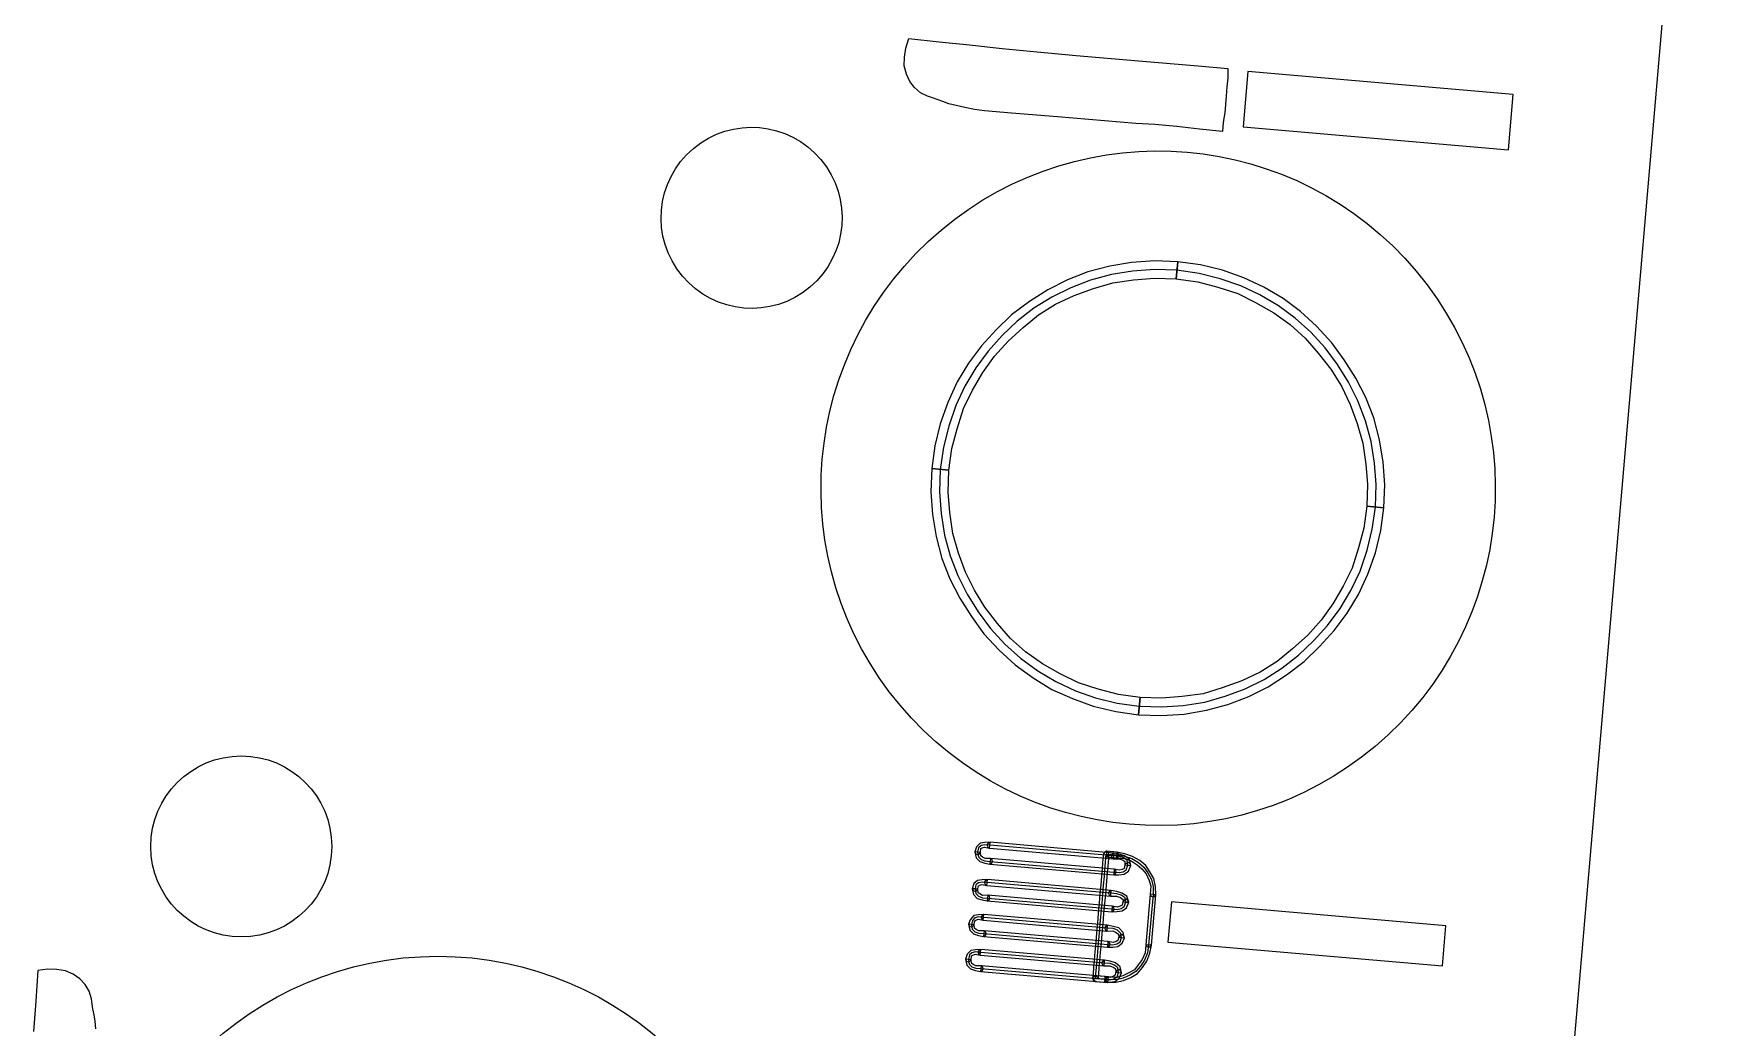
# Model space of a CAD drawing. Header units: millimetres. Extents: x 27 to 3754, y 31 to 1224.
# Drawn here: x 317.1 to 377.1, y 846.2 to 881.6 of the extents above; entities that cross this region are included whole.
import ezdxf

# ---------------------------------------------------------------- set-up
doc = ezdxf.new("R2010")
doc.units = ezdxf.units.MM
doc.layers.add('forniture', color=253, linetype='Continuous', lineweight=9)
doc.styles.add('DIM', font='Arial')

# ---------------------------------------------------------------- blocks, each defined once
blk = doc.blocks.new('b62', base_point=(157.3746, 791.9181))
at = {"layer": 'forniture'}
for p, q in [((370.487288, 828.095672), (377.067031, 904.132074)), ((348.149093, 880.71401), (348.197768, 881.038846)), ((348.197768, 881.038846), (348.309447, 881.378795)), ((348.309447, 881.378795), (349.389551, 881.264764)), ((349.389551, 881.264764), (350.469654, 881.150733)), ((350.469654, 881.150733), (351.631408, 881.029636)), ((351.631408, 881.029636), (352.874812, 880.901474)), ((348.14301, 880.406055), (348.149093, 880.71401)), ((348.220344, 880.111446), (348.14301, 880.406055)), ((352.874812, 880.901474), (354.262871, 880.781359)), ((354.262871, 880.781359), (356.487848, 880.588823)), ((356.487848, 880.588823), (358.610763, 880.405118)), ((358.610763, 880.405118), (359.67222, 880.313266)), ((348.342036, 879.854129), (348.220344, 880.111446)), ((348.508085, 879.634106), (348.342036, 879.854129)), ((359.66437, 879.984897), (359.636108, 879.658295)), ((359.67222, 880.313266), (359.66437, 879.984897)), ((360.383129, 880.210617), (360.211789, 878.230592)), ((369.834179, 879.392779), (360.383129, 880.210617)), ((348.718493, 879.451374), (348.508085, 879.634106)), ((348.975026, 879.326348), (348.718493, 879.451374)), ((349.155207, 879.269625), (348.975026, 879.326348)), ((348.975026, 879.326348), (348.975026, 879.326348)), ((349.314975, 879.214669), (349.155207, 879.269625)), ((349.513802, 879.135767), (349.314975, 879.214669)), ((349.733042, 879.055099), (349.513802, 879.135767)), ((359.607845, 879.331693), (359.58135, 879.025504)), ((359.636108, 879.658295), (359.607845, 879.331693)), ((369.662839, 877.412753), (369.834179, 879.392779)), ((369.834179, 879.392779), (369.834179, 879.392779)), ((349.994873, 878.99131), (349.733042, 879.055099)), ((350.29753, 878.923989), (349.994873, 878.99131)), ((350.641012, 878.853135), (350.29753, 878.923989)), ((351.006673, 878.800928), (350.641012, 878.853135)), ((351.966067, 878.717907), (351.006673, 878.800928)), ((353.600844, 878.597009), (351.966067, 878.717907)), ((355.27468, 878.452165), (353.600844, 878.597009)), ((359.55662, 878.739727), (359.513244, 878.476129)), ((359.58135, 879.025504), (359.55662, 878.739727)), ((356.397375, 878.355014), (355.27468, 878.452165)), ((357.072759, 878.317135), (356.397375, 878.355014)), ((357.848439, 878.250013), (357.072759, 878.317135)), ((358.663178, 878.158944), (357.848439, 878.250013)), ((359.477917, 878.067876), (358.663178, 878.158944)), ((359.493814, 878.25159), (359.477917, 878.067876)), ((359.513244, 878.476129), (359.493814, 878.25159)), ((360.211789, 878.230592), (369.662839, 877.412753)), ((355.464108, 873.273836), (354.685878, 873.073828)), ((356.23704, 873.412606), (355.464108, 873.273836)), ((357.064143, 873.464426), (356.23704, 873.412606)), ((357.05806, 873.15647), (356.271782, 873.101117)), ((357.857686, 873.128406), (357.05806, 873.15647)), ((357.884181, 873.434595), (357.064143, 873.464426)), ((357.884181, 873.434595), (357.83119, 872.822216)), ((357.83119, 872.822216), (357.884181, 873.434595)), ((358.697154, 873.323115), (357.884181, 873.434595)), ((357.884181, 873.434595), (357.884181, 873.434595)), ((359.482649, 873.13175), (358.697154, 873.323115)), ((353.961819, 872.78687), (353.252875, 872.436908)), ((354.685878, 873.073828), (353.961819, 872.78687)), ((354.783624, 872.777452), (354.081745, 872.509141)), ((355.521029, 872.980993), (354.783624, 872.777452)), ((354.88137, 872.481077), (355.57795, 872.688151)), ((356.271782, 873.101117), (355.521029, 872.980993)), ((355.57795, 872.688151), (356.306524, 872.789628)), ((356.306524, 872.789628), (357.051977, 872.848514)), ((357.051977, 872.848514), (357.83119, 872.822216)), ((357.83119, 872.822216), (357.83119, 872.822216)), ((357.83119, 872.822216), (358.603337, 872.714268)), ((358.650246, 873.018691), (357.857686, 873.128406)), ((358.603337, 872.714268), (359.307181, 872.529969)), ((359.394915, 872.830859), (358.650246, 873.018691)), ((360.134285, 872.581789), (359.394915, 872.830859)), ((360.240665, 872.8605), (359.482649, 873.13175)), ((360.805351, 872.256368), (360.134285, 872.581789)), ((360.952557, 872.531546), (360.240665, 872.8605)), ((352.599869, 872.020409), (351.961976, 871.540906)), ((353.252875, 872.436908), (352.599869, 872.020409)), ((353.394979, 872.177826), (352.764152, 871.779973)), ((354.081745, 872.509141), (353.394979, 872.177826)), ((353.537083, 871.918743), (354.20167, 872.231412)), ((354.20167, 872.231412), (354.88137, 872.481077)), ((359.307181, 872.529969), (360.027905, 872.303078)), ((360.027905, 872.303078), (360.658146, 871.981189)), ((360.658146, 871.981189), (361.305267, 871.616709)), ((361.471119, 871.869708), (360.805351, 872.256368)), ((361.63697, 872.122708), (360.952557, 872.531546)), ((362.254847, 871.657931), (361.63697, 872.122708)), ((351.961976, 871.540906), (351.422614, 871.011746)), ((352.764152, 871.779973), (352.168851, 871.31735)), ((352.375726, 871.093793), (352.928436, 871.539536)), ((352.928436, 871.539536), (353.537083, 871.918743)), ((361.305267, 871.616709), (361.885851, 871.19629)), ((362.070349, 871.42711), (361.471119, 871.869708)), ((362.623455, 870.926807), (362.070349, 871.42711)), ((362.826599, 871.135448), (362.254847, 871.657931)), ((351.422614, 871.011746), (350.900132, 870.439994)), ((351.631255, 870.808602), (351.130952, 870.255496)), ((352.168851, 871.31735), (351.631255, 870.808602)), ((351.839897, 870.605458), (352.375726, 871.093793)), ((361.885851, 871.19629), (362.420311, 870.718165)), ((363.130436, 870.368798), (362.623455, 870.926807)), ((363.372639, 870.553494), (362.826599, 871.135448)), ((350.900132, 870.439994), (350.435354, 869.822117)), ((351.130952, 870.255496), (350.688354, 869.656266)), ((351.361773, 870.070998), (351.839897, 870.605458)), ((362.420311, 870.718165), (362.888233, 870.184102)), ((362.888233, 870.184102), (363.33221, 869.61098)), ((363.572647, 869.775264), (363.130436, 870.368798)), ((363.813083, 869.939547), (363.372639, 870.553494)), ((350.435354, 869.822117), (350.028282, 869.158116)), ((350.688354, 869.656266), (350.303461, 869.010911)), ((350.941354, 869.490414), (351.361773, 870.070998)), ((363.33221, 869.61098), (363.711417, 869.002333)), ((363.9705, 869.144437), (363.572647, 869.775264)), ((364.229582, 869.286541), (363.813083, 869.939547)), ((350.028282, 869.158116), (349.697562, 868.425812)), ((350.303461, 869.010911), (349.976273, 868.319432)), ((350.57864, 868.863706), (350.941354, 869.490414)), ((363.711417, 869.002333), (364.025853, 868.358158)), ((364.303582, 868.478084), (363.9705, 869.144437)), ((364.581311, 868.598009), (364.229582, 869.286541)), ((349.697562, 868.425812), (349.426313, 867.667795)), ((350.254984, 868.213052), (350.57864, 868.863706)), ((364.025853, 868.358158), (364.275518, 867.678458)), ((364.571893, 867.776205), (364.303582, 868.478084)), ((364.868268, 867.873951), (364.581311, 868.598009)), ((349.976273, 868.319432), (349.727203, 867.580062)), ((350.028093, 867.492328), (350.254984, 868.213052)), ((364.775434, 867.038799), (364.571893, 867.776205)), ((365.068276, 867.09572), (364.868268, 867.873951)), ((349.426313, 867.667795), (349.234948, 866.882301)), ((349.727203, 867.580062), (349.539371, 866.835393)), ((349.843794, 866.788484), (350.028093, 867.492328)), ((364.275518, 867.678458), (364.482591, 866.981878)), ((349.234948, 866.882301), (349.123467, 866.069328)), ((349.539371, 866.835393), (349.429656, 866.042833)), ((349.735846, 866.016337), (349.843794, 866.788484)), ((364.482591, 866.981878), (364.582302, 866.232892)), ((364.893791, 866.267634), (364.775434, 867.038799)), ((365.20528, 866.302376), (365.068276, 867.09572)), ((349.123467, 866.069328), (349.093636, 865.24929)), ((349.123467, 866.069328), (349.123467, 866.069328)), ((349.123467, 866.069328), (349.735846, 866.016337)), ((349.735846, 866.016337), (349.123467, 866.069328)), ((349.429656, 866.042833), (349.401592, 865.243207)), ((349.709548, 865.237124), (349.735846, 866.016337)), ((349.735846, 866.016337), (349.735846, 866.016337)), ((364.582302, 866.232892), (364.642954, 865.507852)), ((364.95091, 865.501768), (364.893791, 866.267634)), ((365.258866, 865.495685), (365.20528, 866.302376)), ((364.642954, 865.507852), (364.616657, 864.728639)), ((364.922846, 864.702143), (364.95091, 865.501768)), ((365.229036, 864.675647), (365.258866, 865.495685)), ((349.093636, 865.24929), (349.147223, 864.442599)), ((349.401592, 865.243207), (349.458712, 864.477341)), ((349.7702, 864.512083), (349.709548, 865.237124)), ((349.147223, 864.442599), (349.284227, 863.649255)), ((349.458712, 864.477341), (349.577069, 863.706176)), ((349.869912, 863.763097), (349.7702, 864.512083)), ((364.616657, 864.728639), (364.508709, 863.956491)), ((364.616657, 864.728639), (365.229036, 864.675647)), ((364.616657, 864.728639), (364.616657, 864.728639)), ((365.229036, 864.675647), (364.616657, 864.728639)), ((364.813132, 863.909583), (364.922846, 864.702143)), ((364.922846, 864.702143), (364.922846, 864.702143)), ((365.117555, 863.862675), (365.229036, 864.675647)), ((365.229036, 864.675647), (365.229036, 864.675647)), ((349.284227, 863.649255), (349.484235, 862.871025)), ((349.577069, 863.706176), (349.78061, 862.968771)), ((350.076985, 863.066517), (349.869912, 863.763097)), ((364.508709, 863.956491), (364.324409, 863.252648)), ((364.6253, 863.164914), (364.813132, 863.909583)), ((364.92619, 863.07718), (365.117555, 863.862675)), ((349.78061, 862.968771), (350.048921, 862.266892)), ((350.32665, 862.386817), (350.076985, 863.066517)), ((364.324409, 863.252648), (364.097518, 862.531924)), ((364.37623, 862.425544), (364.6253, 863.164914)), ((364.654941, 862.319164), (364.92619, 863.07718)), ((349.484235, 862.871025), (349.771192, 862.146966)), ((350.641086, 861.742643), (350.32665, 862.386817)), ((364.097518, 862.531924), (363.773863, 861.88127)), ((364.049042, 861.734065), (364.37623, 862.425544)), ((349.771192, 862.146966), (350.12292, 861.458434)), ((350.048921, 862.266892), (350.382003, 861.600539)), ((363.773863, 861.88127), (363.411149, 861.254561)), ((364.32422, 861.586859), (364.654941, 862.319164)), ((350.12292, 861.458434), (350.539419, 860.805428)), ((350.382003, 861.600539), (350.779856, 860.969712)), ((351.020292, 861.133995), (350.641086, 861.742643)), ((363.411149, 861.254561), (362.99073, 860.673977)), ((363.664149, 861.08871), (364.049042, 861.734065)), ((363.917148, 860.922858), (364.32422, 861.586859)), ((350.539419, 860.805428), (350.979864, 860.191481)), ((350.779856, 860.969712), (351.222066, 860.376177)), ((351.464269, 860.560873), (351.020292, 861.133995)), ((351.932192, 860.02681), (351.464269, 860.560873)), ((362.99073, 860.673977), (362.512606, 860.139518)), ((363.22155, 860.48948), (363.664149, 861.08871)), ((363.452371, 860.304982), (363.917148, 860.922858)), ((350.979864, 860.191481), (351.525904, 859.609527)), ((351.222066, 860.376177), (351.729048, 859.818169)), ((352.466651, 859.548686), (351.932192, 860.02681)), ((362.512606, 860.139518), (361.976776, 859.651183)), ((362.721247, 859.936374), (363.22155, 860.48948)), ((362.929889, 859.73323), (363.452371, 860.304982)), ((351.525904, 859.609527), (352.097656, 859.087045)), ((351.729048, 859.818169), (352.282154, 859.317866)), ((353.067648, 859.126501), (352.466651, 859.548686)), ((361.976776, 859.651183), (361.424067, 859.205439)), ((361.588351, 858.965003), (362.183651, 859.427626)), ((362.183651, 859.427626), (362.721247, 859.936374)), ((362.390527, 859.204069), (362.929889, 859.73323)), ((352.097656, 859.087045), (352.735945, 858.620501)), ((352.282154, 859.317866), (352.901797, 858.873501)), ((352.901797, 858.873501), (353.547151, 858.488608)), ((353.694357, 858.763787), (353.067648, 859.126501)), ((354.345011, 858.440131), (353.694357, 858.763787)), ((360.815419, 858.826233), (360.171245, 858.511797)), ((361.424067, 859.205439), (360.815419, 858.826233)), ((360.957524, 858.56715), (361.588351, 858.965003)), ((361.752634, 858.724566), (362.390527, 859.204069)), ((352.735945, 858.620501), (353.399946, 858.213429)), ((353.399946, 858.213429), (354.132251, 857.882709)), ((353.547151, 858.488608), (354.23863, 858.16142)), ((354.23863, 858.16142), (354.957588, 857.914116)), ((355.045322, 858.215007), (354.345011, 858.440131)), ((355.769578, 858.028941), (355.045322, 858.215007)), ((359.471132, 858.263898), (358.794965, 858.055059)), ((360.171245, 858.511797), (359.471132, 858.263898)), ((359.568879, 857.967523), (360.29117, 858.234068)), ((360.29117, 858.234068), (360.957524, 858.56715)), ((360.411096, 857.956339), (361.099628, 858.308067)), ((361.099628, 858.308067), (361.752634, 858.724566)), ((354.132251, 857.882709), (354.869854, 857.613226)), ((354.869854, 857.613226), (355.675761, 857.420095)), ((354.957588, 857.914116), (355.72267, 857.724518)), ((355.72267, 857.724518), (356.51523, 857.614803)), ((356.541725, 857.920993), (355.769578, 858.028941)), ((356.488734, 857.308614), (356.541725, 857.920993)), ((356.541725, 857.920993), (356.488734, 857.308614)), ((356.51523, 857.614803), (357.314855, 857.586739)), ((356.541725, 857.920993), (356.541725, 857.920993)), ((357.320938, 857.894695), (356.541725, 857.920993)), ((357.314855, 857.586739), (358.080721, 857.643859)), ((358.045979, 857.955347), (357.320938, 857.894695)), ((358.794965, 858.055059), (358.045979, 857.955347)), ((358.080721, 857.643859), (358.851886, 857.762216)), ((358.851886, 857.762216), (359.568879, 857.967523)), ((358.908807, 857.469374), (359.666625, 857.671148)), ((359.666625, 857.671148), (360.411096, 857.956339)), ((355.675761, 857.420095), (356.488734, 857.308614)), ((356.488734, 857.308614), (356.488734, 857.308614)), ((356.488734, 857.308614), (357.308772, 857.278783)), ((357.308772, 857.278783), (358.115463, 857.33237)), ((358.115463, 857.33237), (358.908807, 857.469374)), ((351.015814, 852.764229), (350.84898, 852.737535)), ((351.201294, 852.768744), (351.015814, 852.764229)), ((351.201294, 852.768744), (351.136523, 852.733218)), ((351.18363, 852.564618), (351.201294, 852.768744)), ((355.610423, 852.387204), (351.201294, 852.768744)), ((351.201294, 852.768744), (351.201294, 852.768744)), ((351.201294, 852.768744), (351.201294, 852.768744)), ((350.71414, 852.605245), (350.657417, 852.425064)), ((350.657417, 852.425064), (350.657417, 852.425064)), ((350.657417, 852.425064), (350.657417, 852.425064)), ((350.657417, 852.425064), (350.692943, 852.360293)), ((350.75948, 852.416232), (350.657417, 852.425064)), ((350.657417, 852.425064), (350.657417, 852.425064)), ((350.657417, 852.425064), (350.692943, 852.360293)), ((350.861543, 852.4074), (350.657417, 852.425064)), ((350.657417, 852.425064), (350.700991, 852.215638)), ((350.692943, 852.360293), (350.752414, 852.334581)), ((350.692943, 852.360293), (350.752414, 852.334581)), ((350.700991, 852.215638), (350.833281, 852.080798)), ((350.84898, 852.737535), (350.71414, 852.605245)), ((350.752414, 852.334581), (350.815419, 852.349695)), ((350.752414, 852.334581), (350.815419, 852.349695)), ((350.794024, 852.577767), (350.75948, 852.416232)), ((350.75948, 852.416232), (350.75948, 852.416232)), ((350.75948, 852.416232), (350.786174, 852.249398)), ((350.861543, 852.4074), (350.75948, 852.416232)), ((350.75948, 852.416232), (350.75948, 852.416232)), ((350.75948, 852.416232), (350.75948, 852.416232)), ((350.75948, 852.416232), (350.75948, 852.416232)), ((350.786174, 852.249398), (350.881172, 852.158916)), ((350.88274, 852.652351), (350.794024, 852.577767)), ((350.815419, 852.349695), (350.861543, 852.4074)), ((350.815419, 852.349695), (350.861543, 852.4074)), ((350.861543, 852.4074), (350.873908, 852.550288)), ((350.861543, 852.4074), (350.861543, 852.4074)), ((350.861543, 852.4074), (350.861543, 852.4074)), ((350.861543, 852.4074), (350.861543, 852.4074)), ((350.871357, 852.283158), (350.861543, 852.4074)), ((350.929063, 852.237033), (350.871357, 852.283158)), ((350.873908, 852.550288), (350.9165, 852.567168)), ((351.008748, 852.682578), (350.88274, 852.652351)), ((350.9165, 852.567168), (351.001683, 852.600928)), ((351.027593, 852.187376), (350.929063, 852.237033)), ((351.001683, 852.600928), (351.18363, 852.564618)), ((351.192462, 852.666681), (351.008748, 852.682578)), ((351.213073, 852.191891), (351.027593, 852.187376)), ((351.136523, 852.733218), (351.090399, 852.675513)), ((351.090399, 852.675513), (351.125925, 852.610742)), ((351.125925, 852.610742), (351.18363, 852.564618)), ((351.18363, 852.564618), (351.18363, 852.564618)), ((351.18363, 852.564618), (355.592759, 852.183078)), ((351.18363, 852.564618), (351.18363, 852.564618)), ((355.601591, 852.285141), (351.192462, 852.666681)), ((351.213073, 852.191891), (351.195409, 851.987765)), ((351.213073, 852.191891), (351.213073, 852.191891)), ((351.270778, 852.145767), (351.213073, 852.191891)), ((351.213073, 852.191891), (351.213073, 852.191891)), ((355.622202, 851.810351), (351.213073, 852.191891)), ((355.227098, 852.235285), (355.211201, 852.051572)), ((355.237697, 852.357761), (355.227098, 852.235285)), ((355.348592, 852.450992), (355.237697, 852.357761)), ((355.237697, 852.357761), (355.348592, 852.450992)), ((355.283821, 852.415466), (355.237697, 852.357761)), ((355.348592, 852.450992), (355.283821, 852.415466)), ((355.313264, 852.04274), (355.329161, 852.226453)), ((355.329161, 852.226453), (355.33976, 852.348929)), ((355.348592, 852.450992), (355.330928, 852.246866)), ((355.441823, 852.340097), (355.330928, 852.246866)), ((355.330928, 852.246866), (355.441823, 852.340097)), ((355.330928, 852.246866), (355.698355, 852.215071)), ((355.33976, 852.348929), (355.707187, 852.317134)), ((355.406297, 852.404868), (355.348592, 852.450992)), ((355.716019, 852.419197), (355.348592, 852.450992)), ((355.441823, 852.340097), (355.406297, 852.404868)), ((355.415327, 852.033908), (355.431225, 852.217621)), ((355.431225, 852.217621), (355.441823, 852.340097)), ((355.545653, 852.351678), (355.499528, 852.293973)), ((355.499528, 852.293973), (355.535054, 852.229202)), ((355.535054, 852.229202), (355.592759, 852.183078)), ((355.610423, 852.387204), (355.545653, 852.351678)), ((355.592759, 852.183078), (355.610423, 852.387204)), ((355.592759, 852.183078), (355.798652, 852.185826)), ((355.592759, 852.183078), (355.592759, 852.183078)), ((355.592759, 852.183078), (355.592759, 852.183078)), ((355.805718, 852.267477), (355.601591, 852.285141)), ((355.812783, 852.349127), (355.610423, 852.387204)), ((355.610423, 852.387204), (355.610423, 852.387204)), ((355.610423, 852.387204), (355.610423, 852.387204)), ((355.716019, 852.419197), (355.698355, 852.215071)), ((355.698355, 852.215071), (355.763126, 852.250597)), ((355.698355, 852.215071), (355.698355, 852.215071)), ((355.698355, 852.215071), (355.698355, 852.215071)), ((355.698355, 852.215071), (355.984132, 852.190342)), ((355.707187, 852.317134), (355.991198, 852.271992)), ((355.716019, 852.419197), (355.716019, 852.419197)), ((355.773724, 852.373073), (355.716019, 852.419197)), ((355.716019, 852.419197), (355.716019, 852.419197)), ((355.998263, 852.353643), (355.716019, 852.419197)), ((355.763126, 852.250597), (355.788838, 852.310069)), ((355.788838, 852.310069), (355.773724, 852.373073)), ((355.798652, 852.185826), (355.938008, 852.132636)), ((355.965486, 852.212521), (355.805718, 852.267477)), ((355.992964, 852.292405), (355.812783, 852.349127)), ((356.080896, 852.120272), (355.965486, 852.212521)), ((355.984132, 852.190342), (356.223785, 852.107907)), ((355.991198, 852.271992), (356.251263, 852.187791)), ((356.166079, 852.154031), (355.992964, 852.292405)), ((356.278741, 852.267675), (355.998263, 852.353643)), ((356.251263, 852.187791), (356.485616, 852.044119)), ((356.533507, 852.122236), (356.278741, 852.267675)), ((350.833281, 852.080798), (351.013462, 852.024075)), ((350.881172, 852.158916), (351.020527, 852.105725)), ((351.013462, 852.024075), (351.195409, 851.987765)), ((351.020527, 852.105725), (351.204241, 852.089828)), ((351.195409, 851.987765), (351.26018, 852.023291)), ((351.195409, 851.987765), (351.195409, 851.987765)), ((351.195409, 851.987765), (351.195409, 851.987765)), ((351.195409, 851.987765), (355.604538, 851.606225)), ((351.204241, 852.089828), (355.61337, 851.708288)), ((351.26018, 852.023291), (351.285892, 852.082762)), ((351.285892, 852.082762), (351.270778, 852.145767)), ((355.168807, 851.561668), (355.142312, 851.255479)), ((355.19177, 851.827033), (355.168807, 851.561668)), ((355.211201, 852.051572), (355.19177, 851.827033)), ((355.270871, 851.552836), (355.293834, 851.818201)), ((355.293834, 851.818201), (355.313264, 852.04274)), ((355.372934, 851.544004), (355.395897, 851.809369)), ((355.395897, 851.809369), (355.415327, 852.033908)), ((355.622202, 851.810351), (355.604538, 851.606225)), ((355.604538, 851.606225), (355.669309, 851.641751)), ((355.604538, 851.606225), (355.790018, 851.61074)), ((355.604538, 851.606225), (355.604538, 851.606225)), ((355.604538, 851.606225), (355.604538, 851.606225)), ((355.61337, 851.708288), (355.797084, 851.69239)), ((355.622202, 851.810351), (355.622202, 851.810351)), ((355.679907, 851.764227), (355.622202, 851.810351)), ((355.622202, 851.810351), (355.622202, 851.810351)), ((355.80415, 851.774041), (355.622202, 851.810351)), ((355.669309, 851.641751), (355.695021, 851.701222)), ((355.695021, 851.701222), (355.679907, 851.764227)), ((355.790018, 851.61074), (355.977265, 851.635668)), ((355.797084, 851.69239), (355.943505, 851.720851)), ((355.909745, 851.806034), (355.80415, 851.774041)), ((355.974516, 851.84156), (355.909745, 851.806034)), ((355.938008, 852.132636), (355.995713, 852.086512)), ((355.943505, 851.720851), (356.052634, 851.793669)), ((356.005527, 851.96227), (355.974516, 851.84156)), ((355.977265, 851.635668), (356.130752, 851.745779)), ((355.995713, 852.086512), (356.005527, 851.96227)), ((356.051652, 852.019975), (356.005527, 851.96227)), ((356.051652, 852.019975), (356.005527, 851.96227)), ((356.005527, 851.96227), (356.209654, 851.944606)), ((356.005527, 851.96227), (356.005527, 851.96227)), ((356.005527, 851.96227), (356.005527, 851.96227)), ((356.005527, 851.96227), (356.10759, 851.953438)), ((356.005527, 851.96227), (356.005527, 851.96227)), ((356.116422, 852.055501), (356.051652, 852.019975)), ((356.116422, 852.055501), (356.051652, 852.019975)), ((356.052634, 851.793669), (356.10759, 851.953438)), ((356.10759, 851.953438), (356.080896, 852.120272)), ((356.10759, 851.953438), (356.10759, 851.953438)), ((356.10759, 851.953438), (356.10759, 851.953438)), ((356.10759, 851.953438), (356.10759, 851.953438)), ((356.10759, 851.953438), (356.10759, 851.953438)), ((356.10759, 851.953438), (356.10759, 851.953438)), ((356.10759, 851.953438), (356.209654, 851.944606)), ((356.174127, 852.009377), (356.116422, 852.055501)), ((356.174127, 852.009377), (356.116422, 852.055501)), ((356.130752, 851.745779), (356.209654, 851.944606)), ((356.209654, 851.944606), (356.166079, 852.154031)), ((356.209654, 851.944606), (356.174127, 852.009377)), ((356.209654, 851.944606), (356.174127, 852.009377)), ((356.209654, 851.944606), (356.209654, 851.944606)), ((356.209654, 851.944606), (356.209654, 851.944606)), ((356.209654, 851.944606), (356.209654, 851.944606)), ((356.223785, 852.107907), (356.437725, 851.966001)), ((356.437725, 851.966001), (356.610841, 851.827628)), ((356.485616, 852.044119), (356.677378, 851.883566)), ((356.743915, 851.939505), (356.533507, 852.122236)), ((356.610841, 851.827628), (356.760011, 851.650195)), ((356.677378, 851.883566), (356.824781, 851.685721)), ((356.889552, 851.721248), (356.743915, 851.939505)), ((356.760011, 851.650195), (356.863056, 851.415058)), ((356.824781, 851.685721), (356.948239, 851.448818)), ((357.033423, 851.482577), (356.889552, 851.721248)), ((350.621503, 851.29707), (350.56478, 851.116889)), ((350.56478, 851.116889), (350.56478, 851.116889)), ((350.56478, 851.116889), (350.56478, 851.116889)), ((350.56478, 851.116889), (350.600307, 851.052118)), ((350.666844, 851.108057), (350.56478, 851.116889)), ((350.56478, 851.116889), (350.56478, 851.116889)), ((350.56478, 851.116889), (350.600307, 851.052118)), ((350.768907, 851.099225), (350.56478, 851.116889)), ((350.56478, 851.116889), (350.608355, 850.907463)), ((350.600307, 851.052118), (350.659778, 851.026406)), ((350.600307, 851.052118), (350.659778, 851.026406)), ((350.754577, 851.408947), (350.621503, 851.29707)), ((350.659778, 851.026406), (350.722782, 851.04152)), ((350.659778, 851.026406), (350.722782, 851.04152)), ((350.699621, 851.249179), (350.666844, 851.108057)), ((350.666844, 851.108057), (350.666844, 851.108057)), ((350.666844, 851.108057), (350.693538, 850.941223)), ((350.768907, 851.099225), (350.666844, 851.108057)), ((350.666844, 851.108057), (350.666844, 851.108057)), ((350.666844, 851.108057), (350.666844, 851.108057)), ((350.666844, 851.108057), (350.666844, 851.108057)), ((350.788337, 851.323764), (350.699621, 851.249179)), ((350.722782, 851.04152), (350.768907, 851.099225)), ((350.722782, 851.04152), (350.768907, 851.099225)), ((350.921411, 851.435641), (350.754577, 851.408947)), ((350.768907, 851.099225), (350.777739, 851.201288)), ((350.768907, 851.099225), (350.768907, 851.099225)), ((350.768907, 851.099225), (350.768907, 851.099225)), ((350.768907, 851.099225), (350.768907, 851.099225)), ((350.778721, 850.974983), (350.768907, 851.099225)), ((350.777739, 851.201288), (350.822097, 851.238581)), ((350.836426, 850.928858), (350.778721, 850.974983)), ((350.914346, 851.353991), (350.788337, 851.323764)), ((350.822097, 851.238581), (350.90728, 851.27234)), ((350.90728, 851.27234), (351.089227, 851.23603)), ((351.098059, 851.338093), (350.914346, 851.353991)), ((351.106891, 851.440156), (350.921411, 851.435641)), ((351.042121, 851.40463), (350.995996, 851.346925)), ((350.995996, 851.346925), (351.031522, 851.282155)), ((351.031522, 851.282155), (351.089227, 851.23603)), ((351.106891, 851.440156), (351.042121, 851.40463)), ((351.089227, 851.23603), (351.106891, 851.440156)), ((351.089227, 851.23603), (351.089227, 851.23603)), ((351.089227, 851.23603), (355.498357, 850.85449)), ((351.089227, 851.23603), (351.089227, 851.23603)), ((355.507189, 850.956553), (351.098059, 851.338093)), ((355.516021, 851.058616), (351.106891, 851.440156)), ((351.106891, 851.440156), (351.106891, 851.440156)), ((351.106891, 851.440156), (351.106891, 851.440156)), ((355.142312, 851.255479), (355.114049, 850.928877)), ((355.216112, 850.920045), (355.244375, 851.246647)), ((355.244375, 851.246647), (355.270871, 851.552836)), ((355.318176, 850.911213), (355.346438, 851.237815)), ((355.346438, 851.237815), (355.372934, 851.544004)), ((355.45125, 851.02309), (355.405125, 850.965385)), ((355.405125, 850.965385), (355.440651, 850.900614)), ((355.516021, 851.058616), (355.45125, 851.02309)), ((355.498357, 850.85449), (355.516021, 851.058616)), ((355.71838, 851.02054), (355.516021, 851.058616)), ((355.516021, 851.058616), (355.516021, 851.058616)), ((355.516021, 851.058616), (355.516021, 851.058616)), ((355.898561, 850.963817), (355.71838, 851.02054)), ((356.073443, 850.845856), (355.898561, 850.963817)), ((356.863056, 851.415058), (356.927043, 851.203866)), ((356.927043, 851.203866), (356.902313, 850.918089)), ((356.948239, 851.448818), (357.008693, 851.196801)), ((357.008693, 851.196801), (357.004376, 850.909257)), ((357.090344, 851.189735), (357.033423, 851.482577)), ((357.10644, 850.900425), (357.090344, 851.189735)), ((350.608355, 850.907463), (350.740645, 850.772623)), ((350.693538, 850.941223), (350.788535, 850.85074)), ((350.740645, 850.772623), (350.920825, 850.7159)), ((350.788535, 850.85074), (350.927891, 850.79755)), ((350.934957, 850.879201), (350.836426, 850.928858)), ((350.920825, 850.7159), (351.102773, 850.67959)), ((350.927891, 850.79755), (351.111605, 850.781653)), ((351.120437, 850.883716), (350.934957, 850.879201)), ((351.120437, 850.883716), (351.102773, 850.67959)), ((351.102773, 850.67959), (351.167544, 850.715116)), ((351.102773, 850.67959), (351.102773, 850.67959)), ((351.102773, 850.67959), (351.102773, 850.67959)), ((351.102773, 850.67959), (355.532315, 850.296283)), ((351.111605, 850.781653), (355.541147, 850.398346)), ((351.120437, 850.883716), (351.120437, 850.883716)), ((351.178142, 850.837592), (351.120437, 850.883716)), ((351.120437, 850.883716), (351.120437, 850.883716)), ((355.549979, 850.50041), (351.120437, 850.883716)), ((351.167544, 850.715116), (351.193255, 850.774587)), ((351.193255, 850.774587), (351.178142, 850.837592)), ((355.085787, 850.602274), (355.053992, 850.234847)), ((355.114049, 850.928877), (355.085787, 850.602274)), ((355.156055, 850.226015), (355.18785, 850.593443)), ((355.18785, 850.593443), (355.216112, 850.920045)), ((355.258118, 850.217183), (355.289913, 850.584611)), ((355.289913, 850.584611), (355.318176, 850.911213)), ((355.440651, 850.900614), (355.498357, 850.85449)), ((355.498357, 850.85449), (355.704249, 850.857239)), ((355.498357, 850.85449), (355.498357, 850.85449)), ((355.498357, 850.85449), (355.498357, 850.85449)), ((355.711315, 850.938889), (355.507189, 850.956553)), ((355.549979, 850.50041), (355.532315, 850.296283)), ((355.541147, 850.398346), (355.72486, 850.382449)), ((355.549979, 850.50041), (355.549979, 850.50041)), ((355.607684, 850.454285), (355.549979, 850.50041)), ((355.549979, 850.50041), (355.549979, 850.50041)), ((355.731926, 850.4641), (355.549979, 850.50041)), ((355.597085, 850.331809), (355.622797, 850.391281)), ((355.622797, 850.391281), (355.607684, 850.454285)), ((355.704249, 850.857239), (355.843605, 850.804049)), ((355.871083, 850.883933), (355.711315, 850.938889)), ((355.72486, 850.382449), (355.871282, 850.410909)), ((355.837522, 850.496093), (355.731926, 850.4641)), ((355.902293, 850.531619), (355.837522, 850.496093)), ((355.843605, 850.804049), (355.940369, 850.733979)), ((356.006906, 850.789918), (355.871083, 850.883933)), ((355.871282, 850.410909), (355.98041, 850.483728)), ((355.933304, 850.652328), (355.902293, 850.531619)), ((355.905041, 850.325726), (356.058528, 850.435837)), ((355.940369, 850.733979), (355.933304, 850.652328)), ((355.979428, 850.710033), (355.933304, 850.652328)), ((355.979428, 850.710033), (355.933304, 850.652328)), ((355.933304, 850.652328), (356.13743, 850.634664)), ((355.933304, 850.652328), (355.933304, 850.652328)), ((355.933304, 850.652328), (355.933304, 850.652328)), ((355.933304, 850.652328), (356.035367, 850.643496)), ((355.933304, 850.652328), (355.933304, 850.652328)), ((356.044199, 850.74556), (355.979428, 850.710033)), ((356.044199, 850.74556), (355.979428, 850.710033)), ((355.98041, 850.483728), (356.035367, 850.643496)), ((356.035367, 850.643496), (356.006906, 850.789918)), ((356.035367, 850.643496), (356.035367, 850.643496)), ((356.035367, 850.643496), (356.035367, 850.643496)), ((356.035367, 850.643496), (356.035367, 850.643496)), ((356.035367, 850.643496), (356.035367, 850.643496)), ((356.035367, 850.643496), (356.035367, 850.643496)), ((356.035367, 850.643496), (356.13743, 850.634664)), ((356.101904, 850.699435), (356.044199, 850.74556)), ((356.101904, 850.699435), (356.044199, 850.74556)), ((356.058528, 850.435837), (356.13743, 850.634664)), ((356.13743, 850.634664), (356.073443, 850.845856)), ((356.13743, 850.634664), (356.101904, 850.699435)), ((356.13743, 850.634664), (356.101904, 850.699435)), ((356.13743, 850.634664), (356.13743, 850.634664)), ((356.13743, 850.634664), (356.13743, 850.634664)), ((356.13743, 850.634664), (356.13743, 850.634664)), ((356.902313, 850.918089), (356.746871, 849.121777)), ((357.004376, 850.909257), (356.848934, 849.112945)), ((356.902313, 850.918089), (356.902313, 850.918089)), ((356.902313, 850.918089), (356.902313, 850.918089)), ((356.902313, 850.918089), (356.937839, 850.853319)), ((357.10644, 850.900425), (356.902313, 850.918089)), ((356.937839, 850.853319), (356.997311, 850.827607)), ((356.950997, 849.104113), (357.10644, 850.900425)), ((356.997311, 850.827607), (357.060315, 850.84272)), ((357.060315, 850.84272), (357.10644, 850.900425)), ((357.10644, 850.900425), (357.10644, 850.900425)), ((357.10644, 850.900425), (357.10644, 850.900425)), ((357.66033, 850.64684), (357.536682, 849.217956)), ((367.437982, 849.80074), (357.66033, 850.64684)), ((350.489808, 850.01284), (350.434852, 849.853072)), ((350.434852, 849.853072), (350.434852, 849.853072)), ((350.434852, 849.853072), (350.434852, 849.853072)), ((350.434852, 849.853072), (350.470378, 849.788301)), ((350.536915, 849.84424), (350.434852, 849.853072)), ((350.434852, 849.853072), (350.434852, 849.853072)), ((350.434852, 849.853072), (350.470378, 849.788301)), ((350.638978, 849.835408), (350.434852, 849.853072)), ((350.434852, 849.853072), (350.478426, 849.643646)), ((350.470378, 849.788301), (350.529849, 849.762589)), ((350.470378, 849.788301), (350.529849, 849.762589)), ((350.626415, 850.165543), (350.489808, 850.01284)), ((350.529849, 849.762589), (350.592854, 849.777703)), ((350.529849, 849.762589), (350.592854, 849.777703)), ((350.569692, 849.985362), (350.536915, 849.84424)), ((350.536915, 849.84424), (350.536915, 849.84424)), ((350.536915, 849.84424), (350.563609, 849.677406)), ((350.638978, 849.835408), (350.536915, 849.84424)), ((350.536915, 849.84424), (350.536915, 849.84424)), ((350.536915, 849.84424), (350.536915, 849.84424)), ((350.536915, 849.84424), (350.536915, 849.84424)), ((350.660175, 850.08036), (350.569692, 849.985362)), ((350.592854, 849.777703), (350.638978, 849.835408)), ((350.592854, 849.777703), (350.638978, 849.835408)), ((350.793249, 850.192237), (350.626415, 850.165543)), ((350.638978, 849.835408), (350.649576, 849.957884)), ((350.638978, 849.835408), (350.638978, 849.835408)), ((350.638978, 849.835408), (350.638978, 849.835408)), ((350.638978, 849.835408), (350.638978, 849.835408)), ((350.648792, 849.711166), (350.638978, 849.835408)), ((350.649576, 849.957884), (350.693934, 849.995176)), ((350.786183, 850.110586), (350.660175, 850.08036)), ((350.693934, 849.995176), (350.779118, 850.028936)), ((350.779118, 850.028936), (350.961065, 849.992626)), ((350.969897, 850.094689), (350.786183, 850.110586)), ((350.978729, 850.196752), (350.793249, 850.192237)), ((350.913958, 850.161226), (350.867834, 850.103521)), ((350.867834, 850.103521), (350.90336, 850.03875)), ((350.90336, 850.03875), (350.961065, 849.992626)), ((350.978729, 850.196752), (350.913958, 850.161226)), ((350.961065, 849.992626), (350.978729, 850.196752)), ((350.961065, 849.992626), (350.961065, 849.992626)), ((350.961065, 849.992626), (355.370194, 849.611086)), ((350.961065, 849.992626), (350.961065, 849.992626)), ((355.379026, 849.713149), (350.969897, 850.094689)), ((355.387858, 849.815212), (350.978729, 850.196752)), ((350.978729, 850.196752), (350.978729, 850.196752)), ((350.978729, 850.196752), (350.978729, 850.196752)), ((355.023963, 849.887832), (354.993935, 849.540817)), ((355.053992, 850.234847), (355.023963, 849.887832)), ((355.095998, 849.531986), (355.126027, 849.879)), ((355.126027, 849.879), (355.156055, 850.226015)), ((355.198061, 849.523154), (355.22809, 849.870168)), ((355.22809, 849.870168), (355.258118, 850.217183)), ((355.323087, 849.779686), (355.276963, 849.721981)), ((355.387858, 849.815212), (355.323087, 849.779686)), ((355.370194, 849.611086), (355.387858, 849.815212)), ((355.590218, 849.777135), (355.387858, 849.815212)), ((355.387858, 849.815212), (355.387858, 849.815212)), ((355.387858, 849.815212), (355.387858, 849.815212)), ((355.532315, 850.296283), (355.597085, 850.331809)), ((355.532315, 850.296283), (355.717795, 850.300798)), ((355.532315, 850.296283), (355.532315, 850.296283)), ((355.532315, 850.296283), (355.532315, 850.296283)), ((355.790812, 849.718646), (355.590218, 849.777135)), ((355.717795, 850.300798), (355.905041, 850.325726)), ((367.314334, 848.371855), (367.437982, 849.80074)), ((367.437982, 849.80074), (367.437982, 849.80074)), ((350.478426, 849.643646), (350.610716, 849.508806)), ((350.563609, 849.677406), (350.658607, 849.586923)), ((350.610716, 849.508806), (350.790897, 849.452083)), ((350.706497, 849.665041), (350.648792, 849.711166)), ((350.658607, 849.586923), (350.797962, 849.533733)), ((350.805028, 849.615384), (350.706497, 849.665041)), ((350.790897, 849.452083), (350.972844, 849.415773)), ((350.797962, 849.533733), (350.981676, 849.517836)), ((350.990508, 849.619899), (350.805028, 849.615384)), ((350.990508, 849.619899), (350.972844, 849.415773)), ((350.972844, 849.415773), (351.037615, 849.451299)), ((350.972844, 849.415773), (350.972844, 849.415773)), ((350.972844, 849.415773), (350.972844, 849.415773)), ((350.972844, 849.415773), (355.381973, 849.034233)), ((350.981676, 849.517836), (355.390805, 849.136296)), ((350.990508, 849.619899), (350.990508, 849.619899)), ((351.048213, 849.573775), (350.990508, 849.619899)), ((350.990508, 849.619899), (350.990508, 849.619899)), ((355.399637, 849.238359), (350.990508, 849.619899)), ((351.037615, 849.451299), (351.063327, 849.51077)), ((351.063327, 849.51077), (351.048213, 849.573775)), ((354.963906, 849.193803), (354.935644, 848.867201)), ((354.993935, 849.540817), (354.963906, 849.193803)), ((355.037707, 848.858369), (355.065969, 849.184971)), ((355.065969, 849.184971), (355.095998, 849.531986)), ((355.13977, 848.849537), (355.168033, 849.176139)), ((355.168033, 849.176139), (355.198061, 849.523154)), ((355.276963, 849.721981), (355.312489, 849.65721)), ((355.312489, 849.65721), (355.370194, 849.611086)), ((355.370194, 849.611086), (355.576087, 849.613834)), ((355.370194, 849.611086), (355.370194, 849.611086)), ((355.370194, 849.611086), (355.370194, 849.611086)), ((355.583153, 849.695485), (355.379026, 849.713149)), ((355.399637, 849.238359), (355.381973, 849.034233)), ((355.399637, 849.238359), (355.399637, 849.238359)), ((355.457342, 849.192235), (355.399637, 849.238359)), ((355.399637, 849.238359), (355.399637, 849.238359)), ((355.581584, 849.202049), (355.399637, 849.238359)), ((355.472456, 849.12923), (355.457342, 849.192235)), ((355.576087, 849.613834), (355.69503, 849.562411)), ((355.68718, 849.234042), (355.581584, 849.202049)), ((355.742921, 849.640529), (355.583153, 849.695485)), ((355.751951, 849.269568), (355.68718, 849.234042)), ((355.69503, 849.562411), (355.771381, 849.494107)), ((355.72094, 849.148859), (355.830069, 849.221678)), ((355.856565, 849.527867), (355.742921, 849.640529)), ((355.782962, 849.390278), (355.751951, 849.269568)), ((355.7547, 849.063676), (355.908187, 849.173787)), ((355.771381, 849.494107), (355.782962, 849.390278)), ((355.829087, 849.447983), (355.782962, 849.390278)), ((355.829087, 849.447983), (355.782962, 849.390278)), ((355.782962, 849.390278), (355.987088, 849.372614)), ((355.782962, 849.390278), (355.782962, 849.390278)), ((355.782962, 849.390278), (355.782962, 849.390278)), ((355.782962, 849.390278), (355.885025, 849.381446)), ((355.782962, 849.390278), (355.782962, 849.390278)), ((355.941748, 849.561627), (355.790812, 849.718646)), ((355.893857, 849.483509), (355.829087, 849.447983)), ((355.893857, 849.483509), (355.829087, 849.447983)), ((355.830069, 849.221678), (355.885025, 849.381446)), ((355.885025, 849.381446), (355.856565, 849.527867)), ((355.885025, 849.381446), (355.885025, 849.381446)), ((355.885025, 849.381446), (355.885025, 849.381446)), ((355.885025, 849.381446), (355.885025, 849.381446)), ((355.885025, 849.381446), (355.885025, 849.381446)), ((355.885025, 849.381446), (355.885025, 849.381446)), ((355.885025, 849.381446), (355.987088, 849.372614)), ((355.951562, 849.437384), (355.893857, 849.483509)), ((355.951562, 849.437384), (355.893857, 849.483509)), ((355.908187, 849.173787), (355.987088, 849.372614)), ((355.987088, 849.372614), (355.941748, 849.561627)), ((355.987088, 849.372614), (355.951562, 849.437384)), ((355.987088, 849.372614), (355.951562, 849.437384)), ((355.987088, 849.372614), (355.987088, 849.372614)), ((355.987088, 849.372614), (355.987088, 849.372614)), ((355.987088, 849.372614), (355.987088, 849.372614)), ((357.536682, 849.217956), (367.314334, 848.371855)), ((350.383825, 848.788082), (350.327102, 848.607901)), ((350.327102, 848.607901), (350.327102, 848.607901)), ((350.327102, 848.607901), (350.327102, 848.607901)), ((350.327102, 848.607901), (350.362628, 848.54313)), ((350.429165, 848.599069), (350.327102, 848.607901)), ((350.327102, 848.607901), (350.327102, 848.607901)), ((350.327102, 848.607901), (350.362628, 848.54313)), ((350.531228, 848.590237), (350.327102, 848.607901)), ((350.327102, 848.607901), (350.370676, 848.398476)), ((350.518665, 848.920372), (350.383825, 848.788082)), ((350.463709, 848.760604), (350.429165, 848.599069)), ((350.429165, 848.599069), (350.429165, 848.599069)), ((350.429165, 848.599069), (350.455859, 848.432235)), ((350.531228, 848.590237), (350.429165, 848.599069)), ((350.429165, 848.599069), (350.429165, 848.599069)), ((350.429165, 848.599069), (350.429165, 848.599069)), ((350.429165, 848.599069), (350.429165, 848.599069)), ((350.552425, 848.835189), (350.463709, 848.760604)), ((350.485104, 848.532532), (350.531228, 848.590237)), ((350.485104, 848.532532), (350.531228, 848.590237)), ((350.685499, 848.947066), (350.518665, 848.920372)), ((350.531228, 848.590237), (350.543593, 848.733126)), ((350.531228, 848.590237), (350.531228, 848.590237)), ((350.531228, 848.590237), (350.531228, 848.590237)), ((350.531228, 848.590237), (350.531228, 848.590237)), ((350.541043, 848.465995), (350.531228, 848.590237)), ((350.543593, 848.733126), (350.586185, 848.750005)), ((350.678434, 848.865416), (350.552425, 848.835189)), ((350.586185, 848.750005), (350.671368, 848.783765)), ((350.671368, 848.783765), (350.853315, 848.747455)), ((350.862147, 848.849518), (350.678434, 848.865416)), ((350.870979, 848.951581), (350.685499, 848.947066)), ((350.806209, 848.916055), (350.760084, 848.85835)), ((350.760084, 848.85835), (350.79561, 848.793579)), ((350.79561, 848.793579), (350.853315, 848.747455)), ((350.870979, 848.951581), (350.806209, 848.916055)), ((350.853315, 848.747455), (350.870979, 848.951581)), ((350.853315, 848.747455), (350.853315, 848.747455)), ((350.853315, 848.747455), (355.262445, 848.365915)), ((350.853315, 848.747455), (350.853315, 848.747455)), ((355.271276, 848.467978), (350.862147, 848.849518)), ((355.280108, 848.570041), (350.870979, 848.951581)), ((350.870979, 848.951581), (350.870979, 848.951581)), ((350.870979, 848.951581), (350.870979, 848.951581)), ((354.910915, 848.581424), (354.887951, 848.316059)), ((354.935644, 848.867201), (354.910915, 848.581424)), ((354.990015, 848.307227), (355.012978, 848.572592)), ((355.012978, 848.572592), (355.037707, 848.858369)), ((355.115041, 848.56376), (355.13977, 848.849537)), ((355.280108, 848.570041), (355.215338, 848.534515)), ((355.262445, 848.365915), (355.280108, 848.570041)), ((355.482468, 848.531965), (355.280108, 848.570041)), ((355.280108, 848.570041), (355.280108, 848.570041)), ((355.280108, 848.570041), (355.280108, 848.570041)), ((355.381973, 849.034233), (355.446744, 849.069759)), ((355.381973, 849.034233), (355.567453, 849.038748)), ((355.381973, 849.034233), (355.381973, 849.034233)), ((355.381973, 849.034233), (355.381973, 849.034233)), ((355.390805, 849.136296), (355.574519, 849.120398)), ((355.446744, 849.069759), (355.472456, 849.12923)), ((355.567453, 849.038748), (355.7547, 849.063676)), ((355.574519, 849.120398), (355.72094, 849.148859)), ((356.619294, 848.598114), (356.479155, 848.404586)), ((356.699179, 848.570636), (356.557272, 848.356696)), ((356.722142, 848.836), (356.619294, 848.598114)), ((356.803792, 848.828935), (356.699179, 848.570636)), ((356.746871, 849.121777), (356.722142, 848.836)), ((356.746871, 849.121777), (356.746871, 849.121777)), ((356.746871, 849.121777), (356.746871, 849.121777)), ((356.746871, 849.121777), (356.782397, 849.057007)), ((356.950997, 849.104113), (356.746871, 849.121777)), ((356.779063, 848.543158), (356.885443, 848.821869)), ((356.782397, 849.057007), (356.841869, 849.031295)), ((356.848934, 849.112945), (356.803792, 848.828935)), ((356.841869, 849.031295), (356.904873, 849.046408)), ((356.885443, 848.821869), (356.950997, 849.104113)), ((356.904873, 849.046408), (356.950997, 849.104113)), ((356.950997, 849.104113), (356.950997, 849.104113)), ((356.950997, 849.104113), (356.950997, 849.104113)), ((350.362628, 848.54313), (350.4221, 848.517419)), ((350.362628, 848.54313), (350.4221, 848.517419)), ((350.370676, 848.398476), (350.502966, 848.263635)), ((350.4221, 848.517419), (350.485104, 848.532532)), ((350.4221, 848.517419), (350.485104, 848.532532)), ((350.455859, 848.432235), (350.550857, 848.341753)), ((350.502966, 848.263635), (350.683147, 848.206912)), ((350.598748, 848.419871), (350.541043, 848.465995)), ((350.550857, 848.341753), (350.690213, 848.288563)), ((350.697278, 848.370213), (350.598748, 848.419871)), ((350.683147, 848.206912), (350.865094, 848.170602)), ((350.690213, 848.288563), (350.873926, 848.272665)), ((350.882758, 848.374728), (350.697278, 848.370213)), ((350.882758, 848.374728), (350.865094, 848.170602)), ((350.865094, 848.170602), (350.929865, 848.206128)), ((350.865094, 848.170602), (350.865094, 848.170602)), ((350.865094, 848.170602), (350.865094, 848.170602)), ((350.865094, 848.170602), (355.274223, 847.789062)), ((350.873926, 848.272665), (355.283055, 847.891125)), ((350.882758, 848.374728), (350.882758, 848.374728)), ((350.940463, 848.328604), (350.882758, 848.374728)), ((350.882758, 848.374728), (350.882758, 848.374728)), ((355.291887, 847.993188), (350.882758, 848.374728)), ((350.929865, 848.206128), (350.955577, 848.2656)), ((350.955577, 848.2656), (350.940463, 848.328604)), ((354.868521, 848.09152), (354.85439, 847.928219)), ((354.900515, 847.985924), (354.85439, 847.928219)), ((354.887951, 848.316059), (354.868521, 848.09152)), ((354.965285, 848.02145), (354.900515, 847.985924)), ((354.956453, 847.919387), (354.970584, 848.082688)), ((355.414363, 847.98259), (354.965285, 848.02145)), ((354.965285, 848.02145), (355.058516, 847.910555)), ((355.058516, 847.910555), (354.965285, 848.02145)), ((354.970584, 848.082688), (354.990015, 848.307227)), ((355.058516, 847.910555), (355.072648, 848.073856)), ((355.072648, 848.073856), (355.092078, 848.298395)), ((355.092078, 848.298395), (355.115041, 848.56376)), ((355.215338, 848.534515), (355.169213, 848.47681)), ((355.169213, 848.47681), (355.204739, 848.412039)), ((355.204739, 848.412039), (355.262445, 848.365915)), ((355.262445, 848.365915), (355.468337, 848.368664)), ((355.262445, 848.365915), (355.262445, 848.365915)), ((355.262445, 848.365915), (355.262445, 848.365915)), ((355.475403, 848.450314), (355.271276, 848.467978)), ((355.291887, 847.993188), (355.274223, 847.789062)), ((355.291887, 847.993188), (355.291887, 847.993188)), ((355.349592, 847.947064), (355.291887, 847.993188)), ((355.291887, 847.993188), (355.291887, 847.993188)), ((355.473835, 847.956878), (355.291887, 847.993188)), ((355.414363, 847.98259), (355.349592, 847.947064)), ((355.396699, 847.778464), (355.414363, 847.98259)), ((355.70014, 847.95786), (355.414363, 847.98259)), ((355.414363, 847.98259), (355.414363, 847.98259)), ((355.414363, 847.98259), (355.414363, 847.98259)), ((355.468337, 848.368664), (355.607693, 848.315474)), ((355.579431, 847.988871), (355.473835, 847.956878)), ((355.635171, 848.395358), (355.475403, 848.450314)), ((355.662649, 848.475242), (355.482468, 848.531965)), ((355.644201, 848.024398), (355.579431, 847.988871)), ((355.607693, 848.315474), (355.665398, 848.269349)), ((355.61319, 847.903688), (355.722319, 847.976507)), ((355.750581, 848.303109), (355.635171, 848.395358)), ((355.675212, 848.145107), (355.644201, 848.024398)), ((355.835765, 848.336869), (355.662649, 848.475242)), ((355.665398, 848.269349), (355.675212, 848.145107)), ((355.721337, 848.202812), (355.675212, 848.145107)), ((355.721337, 848.202812), (355.675212, 848.145107)), ((355.675212, 848.145107), (355.879339, 848.127443)), ((355.675212, 848.145107), (355.675212, 848.145107)), ((355.675212, 848.145107), (355.675212, 848.145107)), ((355.675212, 848.145107), (355.777276, 848.136275)), ((355.675212, 848.145107), (355.675212, 848.145107)), ((355.931745, 848.020081), (355.70014, 847.95786)), ((355.786107, 848.238338), (355.721337, 848.202812)), ((355.786107, 848.238338), (355.721337, 848.202812)), ((355.722319, 847.976507), (355.777276, 848.136275)), ((355.777276, 848.136275), (355.750581, 848.303109)), ((355.777276, 848.136275), (355.777276, 848.136275)), ((355.777276, 848.136275), (355.777276, 848.136275)), ((355.777276, 848.136275), (355.777276, 848.136275)), ((355.777276, 848.136275), (355.777276, 848.136275)), ((355.777276, 848.136275), (355.777276, 848.136275)), ((355.777276, 848.136275), (355.879339, 848.127443)), ((355.843813, 848.192214), (355.786107, 848.238338)), ((355.843813, 848.192214), (355.786107, 848.238338)), ((355.800437, 847.928616), (355.879339, 848.127443)), ((355.879339, 848.127443), (355.835765, 848.336869)), ((355.879339, 848.127443), (355.843813, 848.192214)), ((355.879339, 848.127443), (355.843813, 848.192214)), ((355.879339, 848.127443), (355.879339, 848.127443)), ((355.879339, 848.127443), (355.879339, 848.127443)), ((355.879339, 848.127443), (355.879339, 848.127443)), ((356.146469, 848.124893), (355.931745, 848.020081)), ((356.180229, 848.039709), (355.945092, 847.936664)), ((356.340781, 848.231471), (356.146469, 848.124893)), ((356.39672, 848.164934), (356.180229, 848.039709)), ((356.213989, 847.954526), (356.452659, 848.098397)), ((356.479155, 848.404586), (356.340781, 848.231471)), ((356.557272, 848.356696), (356.39672, 848.164934)), ((356.452659, 848.098397), (356.63539, 848.308805)), ((356.63539, 848.308805), (356.779063, 848.543158)), ((354.85439, 847.928219), (355.058516, 847.910555)), ((354.85439, 847.928219), (354.947621, 847.817324)), ((354.85439, 847.928219), (354.889916, 847.863449)), ((354.947621, 847.817324), (354.85439, 847.928219)), ((354.889916, 847.863449), (354.947621, 847.817324)), ((354.947621, 847.817324), (355.396699, 847.778464)), ((355.405531, 847.880527), (354.956453, 847.919387)), ((354.956453, 847.919387), (354.956453, 847.919387)), ((355.274223, 847.789062), (355.338994, 847.824588)), ((355.274223, 847.789062), (355.459704, 847.793577)), ((355.274223, 847.789062), (355.274223, 847.789062)), ((355.274223, 847.789062), (355.274223, 847.789062)), ((355.283055, 847.891125), (355.466769, 847.875228)), ((355.349592, 847.947064), (355.303468, 847.889359)), ((355.303468, 847.889359), (355.338994, 847.824588)), ((355.338994, 847.824588), (355.364706, 847.88406)), ((355.338994, 847.824588), (355.396699, 847.778464)), ((355.364706, 847.88406), (355.349592, 847.947064)), ((355.396699, 847.778464), (355.686009, 847.794559)), ((355.396699, 847.778464), (355.396699, 847.778464)), ((355.396699, 847.778464), (355.396699, 847.778464)), ((355.693075, 847.87621), (355.405531, 847.880527)), ((355.459704, 847.793577), (355.64695, 847.818505)), ((355.466769, 847.875228), (355.61319, 847.903688)), ((355.64695, 847.818505), (355.800437, 847.928616)), ((355.686009, 847.794559), (355.958439, 847.853247)), ((355.945092, 847.936664), (355.693075, 847.87621)), ((355.958439, 847.853247), (356.213989, 847.954526))]:
    blk.add_line(p, q, dxfattribs=at)
at = {"layer": 'forniture', "flags": 128}
for points in [[(319.19421, 847.193584), (319.11511, 847.46778), (318.971239, 847.70645), (318.78301, 847.907828), (318.550424, 848.071913), (318.273479, 848.198706), (317.969055, 848.245614), (317.640687, 848.253464), (317.286607, 848.201842), (317.2134, 847.118206), (317.140195, 846.03457)], [(319.349076, 846.131343), (319.331214, 846.40024), (319.289406, 846.630078), (319.245832, 846.839503), (319.219138, 847.006337), (319.19421, 847.193584)]]:
    blk.add_lwpolyline(points, dxfattribs=at)
at = {"layer": 'forniture'}
for centre, radius in [((324.53434, 852.621867), 3.22343), ((331.530941, 836.707042), 12.006524)]:
    blk.add_circle(centre, radius, dxfattribs=at)
for centre, major_axis in [((342.710096, 874.99808), (2.467326, 2.074319)), ((357.186458, 865.371605), (-7.726355, 9.190215))]:
    blk.add_ellipse(centre, major_axis=major_axis, ratio=1, dxfattribs=at)
at = {"layer": 'forniture', "style": 'DIM', "flags": 1}
for tag, p, height in [('XVALUE', (266.677508, 871.595856), 0.000107), ('YVALUE', (266.677508, 871.595856), 0.000107), ('XVALUE', (279.133453, 861.968266), 0.000152), ('YVALUE', (279.133453, 861.968266), 0.000152)]:
    blk.add_attdef(tag, p, '', height=height, rotation=265.05428, dxfattribs=at)

msp = doc.modelspace()

# ---------------------------------------------------------------- block references
at = {"linetype": 'ByBlock'}
msp.add_blockref('b62', (157.375, 791.918), dxfattribs=at)

doc.saveas('drawing.dxf')
